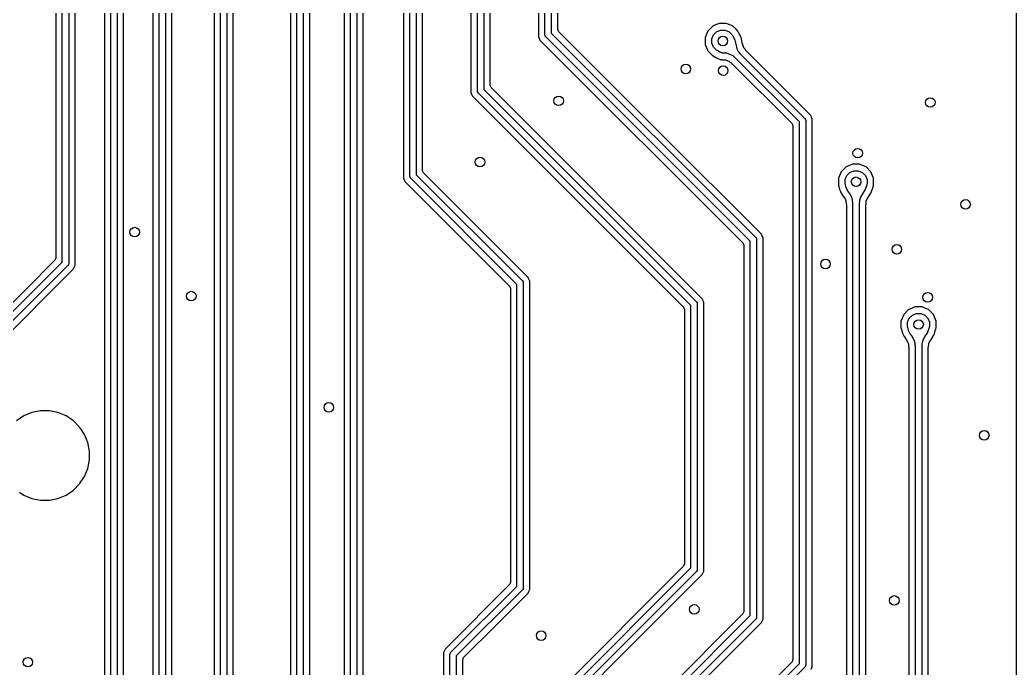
# Model space of a CAD drawing. Extents: x 114.9 to 199.6, y -137.1 to -76.7.
# Drawn here: x 183.96 to 199.58, y -126.96 to -116.79 of the extents above; entities that cross this region are included whole.
import ezdxf

# ---------------------------------------------------------------- set-up
doc = ezdxf.new("R2010")
doc.units = 0
doc.layers.add('BLACK', color=7, linetype='CONTINUOUS')

msp = doc.modelspace()

# ---------------------------------------------------------------- linework, layer by layer
at = {"layer": 'BLACK', "linetype": 'CONTINUOUS'}
for p, q in [((199.5795, -77.402406), (199.5795, -130.397593)), ((184.5195, -107.370065), (184.5195, -120.527363)), ((184.62, -120.589289), (184.62, -107.4)), ((184.72, -107.42071), (184.72, -120.61)), ((184.8205, -120.639936), (184.8205, -107.482634)), ((185.2795, -108.900062), (185.2795, -129.027363)), ((185.38, -129.089289), (185.38, -108.93)), ((185.48, -108.95071), (185.48, -129.11)), ((185.5805, -129.139936), (185.5805, -109.012634)), ((186.0395, -110.051473), (186.0395, -132.487363)), ((186.14, -132.549289), (186.14, -110.01765)), ((186.24, -110.017502), (186.24, -132.57)), ((186.3405, -132.599936), (186.3405, -110.050444)), ((186.9995, -112.460062), (186.9995, -134.270767)), ((187.1, -134.4), (187.1, -112.49)), ((187.2, -112.51071), (187.2, -134.4)), ((187.3005, -134.270767), (187.3005, -112.572634)), ((188.1995, -113.690062), (188.1995, -134.270767)), ((188.3, -134.4), (188.3, -113.72)), ((188.4, -113.74071), (188.4, -134.4)), ((188.5005, -134.270767), (188.5005, -113.802634)), ((189.0395, -113.780062), (189.0395, -131.779936)), ((189.14, -131.75), (189.14, -113.81)), ((189.24, -113.83071), (189.24, -131.72929)), ((189.3405, -131.667364), (189.3405, -113.892635)), ((189.9695, -114.795259), (189.9695, -119.269938)), ((190.07, -119.24), (190.07, -114.762246)), ((190.17, -114.763048), (190.17, -119.21929)), ((190.2705, -119.157364), (190.2705, -114.796703)), ((191.13, -117.9), (191.13, -115.614872)), ((191.23, -115.612796), (191.23, -117.879289)), ((191.0295, -115.651437), (191.0295, -117.929936)), ((191.3305, -117.817364), (191.3305, -115.645392)), ((192.0895, -116.621473), (192.0895, -117.049938)), ((192.19, -117.02), (192.19, -116.58765)), ((192.29, -116.587502), (192.29, -116.999289)), ((192.3905, -116.937364), (192.3905, -116.620444)), ((194.925198, -116.8445), (194.841312, -116.879248)), ((194.9252, -116.8445), (194.925198, -116.8445)), ((195.0348, -116.8445), (194.9252, -116.8445)), ((195.034801, -116.8445), (195.0348, -116.8445)), ((195.106403, -116.874159), (195.034801, -116.8445)), ((192.193806, -117.039134), (192.19, -117.02)), ((192.29, -116.999289), (195.495356, -120.204645)), ((192.404852, -116.972012), (192.3905, -116.937364)), ((193.998271, -118.565432), (192.404852, -116.972012)), ((194.746444, -116.96394), (194.7045, -117.065198)), ((194.82394, -116.886444), (194.746444, -116.96394)), ((194.808363, -117.085859), (194.834493, -117.022775)), ((194.829797, -116.884018), (194.82394, -116.886444)), ((194.841312, -116.879248), (194.829797, -116.884018)), ((194.834493, -117.022775), (194.882775, -116.974493)), ((194.882775, -116.974493), (194.945859, -116.948363)), ((194.945859, -116.948363), (195.014141, -116.948363)), ((195.014141, -116.948363), (195.077225, -116.974493)), ((195.077225, -116.974493), (195.125507, -117.022775)), ((195.130203, -116.884018), (195.106403, -116.874159)), ((195.125507, -117.022775), (195.129581, -117.032612)), ((195.13606, -116.886444), (195.130203, -116.884018)), ((195.186979, -116.937364), (195.13606, -116.886444)), ((195.213557, -116.963942), (195.186979, -116.937364)), ((195.216134, -116.970164), (195.213557, -116.963942)), ((195.220699, -116.978239), (195.216134, -116.970164)), ((195.220693, -116.978243), (195.220699, -116.978239)), ((195.221117, -116.978977), (195.220693, -116.978243)), ((195.221998, -116.980536), (195.221117, -116.978977)), ((195.222073, -116.980638), (195.221998, -116.980536)), ((195.22208, -116.980646), (195.222073, -116.980638)), ((195.222785, -116.981868), (195.22208, -116.980646)), ((195.225801, -116.987481), (195.222785, -116.981868)), ((195.260898, -117.057811), (195.225801, -116.987481)), ((192.0895, -117.049938), (192.095823, -117.065201)), ((192.095823, -117.065201), (192.095823, -117.065202)), ((192.095823, -117.065202), (192.112409, -117.105246)), ((192.112409, -117.105246), (192.11241, -117.105248)), ((192.11241, -117.105248), (192.112412, -117.105252)), ((192.112412, -117.105252), (192.112413, -117.105253)), ((192.112413, -117.105253), (192.112414, -117.105254)), ((192.112414, -117.105254), (195.295148, -120.287987)), ((192.204645, -117.055355), (192.193806, -117.039134)), ((195.41, -120.26071), (192.204645, -117.055355)), ((194.7045, -117.065198), (194.7045, -117.0652)), ((194.7045, -117.0652), (194.7045, -117.1748)), ((194.7045, -117.1748), (194.746443, -117.276058)), ((194.808363, -117.154141), (194.808363, -117.085859)), ((194.834493, -117.217225), (194.808363, -117.154141)), ((195.129581, -117.032612), (195.130697, -117.033367)), ((195.130697, -117.033367), (195.131402, -117.034589)), ((195.131402, -117.034589), (195.166499, -117.104919)), ((195.166499, -117.104919), (195.167461, -117.107651)), ((195.167461, -117.107651), (195.181652, -117.172737)), ((195.181652, -117.172737), (195.199509, -117.244728)), ((195.26601, -117.069879), (195.260898, -117.057811)), ((195.266972, -117.072611), (195.26601, -117.069879)), ((195.270539, -117.085176), (195.266972, -117.072611)), ((195.284276, -117.148181), (195.270539, -117.085176)), ((195.284558, -117.149393), (195.284276, -117.148181)), ((195.296904, -117.199165), (195.284558, -117.149393)), ((194.746443, -117.276058), (194.746444, -117.276059)), ((194.746444, -117.276059), (194.746445, -117.276061)), ((194.746445, -117.276061), (194.82394, -117.353556)), ((194.882775, -117.265507), (194.834493, -117.217225)), ((194.891789, -117.26924), (194.882775, -117.265507)), ((194.893693, -117.271674), (194.891789, -117.26924)), ((194.933946, -117.294412), (194.893693, -117.271674)), ((194.935706, -117.295222), (194.933946, -117.294412)), ((194.974478, -117.309304), (194.935706, -117.295222)), ((194.978472, -117.310007), (194.974478, -117.309304)), ((195.040686, -117.310007), (194.978472, -117.310007)), ((195.040688, -117.310007), (195.040686, -117.310007)), ((195.140741, -117.351451), (195.040688, -117.310007)), ((195.199509, -117.244728), (195.19951, -117.244731)), ((195.19951, -117.244731), (195.221818, -117.284563)), ((195.221818, -117.284563), (195.253431, -117.321529)), ((195.253431, -117.321529), (195.254006, -117.323296)), ((195.254006, -117.323296), (196.265355, -118.334645)), ((195.301711, -117.21131), (195.296904, -117.199165)), ((195.306404, -117.21969), (195.301711, -117.21131)), ((195.309812, -117.224577), (195.306404, -117.21969)), ((195.30996, -117.225154), (195.309812, -117.224577)), ((195.310892, -117.226396), (195.30996, -117.225154)), ((195.33361, -117.252961), (195.310892, -117.226396)), ((195.34187, -117.267687), (195.33361, -117.252961)), ((195.343818, -117.270284), (195.34187, -117.267687)), ((195.348366, -117.275526), (195.343818, -117.270284)), ((196.357585, -118.284744), (195.348366, -117.275526)), ((194.82394, -117.353556), (194.823941, -117.353556)), ((194.823941, -117.353556), (194.823942, -117.353557)), ((194.823942, -117.353557), (194.828776, -117.355559)), ((194.828776, -117.355559), (194.839723, -117.362296)), ((194.839723, -117.362296), (194.83983, -117.362145)), ((194.83983, -117.362145), (194.841801, -117.363529)), ((194.841801, -117.363529), (194.841802, -117.363529)), ((194.841802, -117.363529), (194.841805, -117.363532)), ((194.841805, -117.363532), (194.870305, -117.379631)), ((194.870305, -117.379631), (194.882061, -117.386272)), ((194.882061, -117.386272), (194.889837, -117.390248)), ((194.889837, -117.390248), (194.889839, -117.390249)), ((194.889839, -117.390249), (194.891599, -117.391059)), ((194.891599, -117.391059), (194.89969, -117.394384)), ((194.89969, -117.394384), (194.899702, -117.394388)), ((194.899702, -117.394388), (194.899706, -117.39439)), ((194.899706, -117.39439), (194.925538, -117.403772)), ((194.925538, -117.403772), (194.938462, -117.408466)), ((194.938462, -117.408466), (194.95619, -117.413207)), ((194.95619, -117.413207), (194.959957, -117.41387)), ((194.959957, -117.41387), (195.020027, -117.41387)), ((195.020027, -117.41387), (195.083111, -117.44)), ((195.083111, -117.44), (195.114217, -117.471106)), ((195.114217, -117.471106), (195.122406, -117.476578)), ((195.122406, -117.476578), (195.129832, -117.482672)), ((195.129832, -117.482672), (196.065148, -118.417988)), ((196.18, -118.39071), (195.140741, -117.351451)), ((191.0295, -117.929936), (191.03899, -117.952848)), ((191.03899, -117.952848), (191.052412, -117.985252)), ((191.133806, -117.919134), (191.13, -117.9)), ((191.144645, -117.935355), (191.133806, -117.919134)), ((194.48, -121.27071), (191.144645, -117.935355)), ((191.23, -117.879289), (194.565355, -121.214644)), ((191.344852, -117.852012), (191.3305, -117.817364)), ((194.657587, -121.164748), (191.344852, -117.852012)), ((191.052412, -117.985252), (191.052413, -117.985254)), ((191.052413, -117.985254), (194.365148, -121.297987)), ((196.065148, -118.417988), (196.0795, -118.452636)), ((196.18, -126.889289), (196.18, -118.39071)), ((196.265355, -118.334645), (196.276194, -118.350866)), ((196.276194, -118.350866), (196.28, -118.37)), ((196.28, -118.37), (196.28, -126.91)), ((196.357586, -118.284746), (196.357585, -118.284744)), ((196.357588, -118.284748), (196.357586, -118.284746)), ((196.371009, -118.317151), (196.357588, -118.284748)), ((196.3805, -118.340064), (196.371009, -118.317151)), ((196.3805, -126.939936), (196.3805, -118.340064)), ((195.587588, -120.154749), (193.998271, -118.565432)), ((196.0795, -118.452636), (196.0795, -126.827363)), ((197.015198, -119.0545), (196.91394, -119.096444)), ((197.0152, -119.0545), (197.015198, -119.0545)), ((197.1248, -119.0545), (197.0152, -119.0545)), ((197.124801, -119.0545), (197.1248, -119.0545)), ((197.144466, -119.062646), (197.124801, -119.0545)), ((190.284852, -119.192012), (190.2705, -119.157364)), ((191.927588, -120.834749), (190.284852, -119.192012)), ((196.836444, -119.17394), (196.7945, -119.275198)), ((196.91394, -119.096444), (196.836444, -119.17394)), ((196.924493, -119.232775), (196.972775, -119.184493)), ((196.972775, -119.184493), (197.035859, -119.158363)), ((197.035859, -119.158363), (197.104141, -119.158363)), ((197.104141, -119.158363), (197.167225, -119.184493)), ((197.226058, -119.096443), (197.144466, -119.062646)), ((197.167225, -119.184493), (197.215507, -119.232775)), ((197.226059, -119.096444), (197.226058, -119.096443)), ((197.226061, -119.096445), (197.226059, -119.096444)), ((197.303555, -119.173939), (197.226061, -119.096445)), ((197.303555, -119.17394), (197.303555, -119.173939)), ((197.303557, -119.173942), (197.303555, -119.17394)), ((197.3455, -119.2752), (197.303557, -119.173942)), ((189.9695, -119.269938), (189.975424, -119.284236)), ((189.975424, -119.284236), (189.975425, -119.284241)), ((189.975425, -119.284241), (189.975426, -119.284241)), ((189.975426, -119.284241), (189.992412, -119.325252)), ((189.992412, -119.325252), (189.992413, -119.325253)), ((189.992413, -119.325253), (189.992414, -119.325254)), ((189.992414, -119.325254), (191.635148, -120.967987)), ((190.073806, -119.259134), (190.07, -119.24)), ((190.084645, -119.275355), (190.073806, -119.259134)), ((191.75, -120.94071), (190.084645, -119.275355)), ((190.17, -119.21929), (191.835355, -120.884645)), ((196.7945, -119.275198), (196.7945, -119.3848)), ((196.898363, -119.295859), (196.924493, -119.232775)), ((196.898363, -119.364141), (196.898363, -119.295859)), ((196.902096, -119.373154), (196.898363, -119.364141)), ((197.215507, -119.232775), (197.241637, -119.295859)), ((197.241637, -119.364141), (197.237561, -119.373981)), ((197.241637, -119.295859), (197.241637, -119.364141)), ((197.3455, -119.3848), (197.3455, -119.2752)), ((196.7945, -119.3848), (196.796503, -119.389636)), ((196.796503, -119.389636), (196.799485, -119.402151)), ((196.799485, -119.402151), (196.799665, -119.40212)), ((196.799665, -119.40212), (196.800078, -119.404485)), ((196.800078, -119.404485), (196.812462, -119.449022)), ((196.812462, -119.449022), (196.815116, -119.457249)), ((196.815116, -119.457249), (196.815783, -119.459056)), ((196.815783, -119.459056), (196.819188, -119.467221)), ((196.819188, -119.467221), (196.827332, -119.484654)), ((196.827332, -119.484654), (196.838433, -119.508418)), ((196.838433, -119.508418), (196.841787, -119.514936)), ((196.841787, -119.514936), (196.84213, -119.515602)), ((196.84213, -119.515602), (196.842985, -119.517118)), ((196.842985, -119.517118), (196.847193, -119.523958)), ((196.847193, -119.523958), (196.87491, -119.565397)), ((196.901722, -119.376221), (196.902096, -119.373154)), ((196.914107, -119.420762), (196.901722, -119.376221)), ((196.914773, -119.422569), (196.914107, -119.420762)), ((196.934018, -119.463767), (196.914773, -119.422569)), ((196.934881, -119.465297), (196.934018, -119.463767)), ((196.964715, -119.509902), (196.934881, -119.465297)), ((197.003287, -119.574174), (196.964715, -119.509902)), ((197.175284, -119.509902), (197.137021, -119.57341)), ((197.211286, -119.453822), (197.175284, -119.509902)), ((197.212537, -119.45121), (197.211286, -119.453822)), ((197.237451, -119.376663), (197.212537, -119.45121)), ((197.237816, -119.375301), (197.237451, -119.376663)), ((197.237561, -119.373981), (197.237816, -119.375301)), ((197.265216, -119.5651), (197.300066, -119.510817)), ((197.300066, -119.510817), (197.306436, -119.499393)), ((197.306436, -119.499393), (197.307687, -119.496781)), ((197.307687, -119.496781), (197.312597, -119.484651)), ((197.312597, -119.484651), (197.337511, -119.410104)), ((197.337511, -119.410104), (197.339355, -119.403972)), ((197.339355, -119.403972), (197.33972, -119.40261)), ((197.33972, -119.402599), (197.339732, -119.402523)), ((197.33972, -119.40261), (197.33972, -119.402599)), ((197.339732, -119.402523), (197.340054, -119.40136)), ((197.340054, -119.40136), (197.340439, -119.399926)), ((197.340439, -119.399926), (197.340451, -119.399929)), ((197.340451, -119.399929), (197.342924, -119.391015)), ((197.342924, -119.391015), (197.3455, -119.3848)), ((196.87491, -119.565397), (196.876196, -119.567425)), ((196.876196, -119.567425), (196.902078, -119.610552)), ((196.902078, -119.610552), (196.907265, -119.622613)), ((196.907265, -119.622613), (196.909782, -119.631646)), ((196.909782, -119.631646), (196.911434, -119.641024)), ((196.911434, -119.641024), (196.913978, -119.673962)), ((196.913978, -119.673962), (196.913978, -119.673963)), ((196.913978, -119.673963), (196.917925, -119.689151)), ((197.01546, -119.617858), (197.003287, -119.574174)), ((197.018809, -119.661221), (197.01546, -119.617858)), ((197.019166, -119.665838), (197.018809, -119.661221)), ((197.02, -119.66765), (197.019166, -119.665838)), ((197.02, -127.549289), (197.02, -119.66765)), ((197.120842, -119.665848), (197.12, -119.667502)), ((197.12, -119.667502), (197.12, -127.57)), ((197.123089, -119.637059), (197.120842, -119.665848)), ((197.124628, -119.617352), (197.123089, -119.637059)), ((197.136806, -119.574174), (197.124628, -119.617352)), ((197.137021, -119.57341), (197.136806, -119.574174)), ((197.221449, -119.690305), (197.226022, -119.674059)), ((197.226022, -119.674059), (197.228742, -119.639205)), ((197.228742, -119.639205), (197.228961, -119.637673)), ((197.228961, -119.637673), (197.229264, -119.637159)), ((197.229264, -119.637159), (197.23031, -119.631296)), ((197.23031, -119.631296), (197.232919, -119.622045)), ((197.232919, -119.622045), (197.238106, -119.610061)), ((197.238106, -119.610061), (197.264536, -119.566193)), ((197.264536, -119.566193), (197.265216, -119.5651)), ((196.917925, -119.689151), (196.9195, -119.701473)), ((196.9195, -119.701473), (196.9195, -127.487364)), ((197.2205, -119.700444), (197.220991, -119.693521)), ((197.2205, -127.599936), (197.2205, -119.700444)), ((197.220991, -119.693521), (197.221449, -119.690305)), ((195.295148, -120.287987), (195.3095, -120.322635)), ((195.41, -126.139289), (195.41, -120.26071)), ((195.495356, -120.204645), (195.506194, -120.220866)), ((195.506194, -120.220866), (195.51, -120.24)), ((195.51, -120.24), (195.51, -126.16)), ((195.599043, -120.182406), (195.587588, -120.154749)), ((195.6105, -120.210064), (195.599043, -120.182406)), ((195.6105, -126.189936), (195.6105, -120.210064)), ((195.3095, -120.322635), (195.3095, -126.077363)), ((184.505148, -120.562011), (182.822413, -122.244746)), ((182.914645, -122.294645), (184.62, -120.589289)), ((184.5195, -120.527363), (184.505148, -120.562011)), ((184.72, -120.61), (184.716194, -120.629134)), ((184.705355, -120.645356), (183, -122.35071)), ((183.114852, -122.377987), (184.797586, -120.695253)), ((184.716194, -120.629135), (184.705355, -120.645356)), ((184.716194, -120.629134), (184.716194, -120.629135)), ((184.797586, -120.695253), (184.797587, -120.695252)), ((184.797587, -120.695252), (184.808254, -120.6695)), ((184.808254, -120.6695), (184.8205, -120.639936)), ((191.835355, -120.884645), (191.846194, -120.900866)), ((191.846194, -120.900866), (191.85, -120.92)), ((191.85, -120.92), (191.85, -125.7)), ((191.933878, -120.849936), (191.927588, -120.834749)), ((191.9505, -120.890064), (191.933878, -120.849936)), ((191.9505, -125.729936), (191.9505, -120.890064)), ((191.635148, -120.967987), (191.6495, -121.002635)), ((191.6495, -121.002635), (191.6495, -125.617363)), ((191.75, -125.679289), (191.75, -120.94071)), ((194.565355, -121.214644), (194.576194, -121.230865)), ((194.576194, -121.230865), (194.576194, -121.230866)), ((194.576194, -121.230866), (194.58, -121.25)), ((194.657587, -121.164749), (194.657587, -121.164748)), ((194.6805, -121.220064), (194.657587, -121.164749)), ((194.6805, -125.439936), (194.6805, -121.220064)), ((194.365148, -121.297987), (194.3795, -121.332635)), ((194.3795, -121.332635), (194.3795, -125.327363)), ((194.48, -125.38929), (194.48, -121.27071)), ((194.58, -121.25), (194.58, -125.41)), ((197.89394, -121.336444), (197.816444, -121.41394)), ((197.903848, -121.33234), (197.89394, -121.336444)), ((197.911312, -121.329248), (197.903848, -121.33234)), ((197.995198, -121.2945), (197.911312, -121.329248)), ((197.952775, -121.424493), (198.015859, -121.398363)), ((197.9952, -121.2945), (197.995198, -121.2945)), ((198.1048, -121.2945), (197.9952, -121.2945)), ((198.015859, -121.398363), (198.084141, -121.398363)), ((198.084141, -121.398363), (198.147225, -121.424493)), ((198.104801, -121.2945), (198.1048, -121.2945)), ((198.146744, -121.311874), (198.104801, -121.2945)), ((198.206058, -121.336443), (198.146744, -121.311874)), ((198.206059, -121.336444), (198.206058, -121.336443)), ((198.206061, -121.336445), (198.206059, -121.336444)), ((198.283555, -121.413939), (198.206061, -121.336445)), ((197.816444, -121.41394), (197.7745, -121.515198)), ((197.7745, -121.515198), (197.7745, -121.6248)), ((197.878363, -121.535859), (197.904493, -121.472775)), ((197.878363, -121.604141), (197.878363, -121.535859)), ((197.904493, -121.472775), (197.952775, -121.424493)), ((198.147225, -121.424493), (198.195507, -121.472775)), ((198.195507, -121.472775), (198.221637, -121.535859)), ((198.221637, -121.535859), (198.221637, -121.604141)), ((198.283555, -121.41394), (198.283555, -121.413939)), ((198.283557, -121.413942), (198.283555, -121.41394)), ((198.3255, -121.5152), (198.283557, -121.413942)), ((198.3255, -121.6248), (198.3255, -121.5152)), ((197.7745, -121.6248), (197.776503, -121.629636)), ((197.776503, -121.629636), (197.779485, -121.642151)), ((197.779485, -121.642151), (197.779665, -121.64212)), ((197.779665, -121.64212), (197.780078, -121.644485)), ((197.780078, -121.644485), (197.792462, -121.689022)), ((197.792462, -121.689022), (197.795116, -121.697249)), ((197.795116, -121.697249), (197.795783, -121.699056)), ((197.795783, -121.699056), (197.799188, -121.707221)), ((197.799188, -121.707221), (197.807332, -121.724654)), ((197.882096, -121.613154), (197.878363, -121.604141)), ((197.881722, -121.616221), (197.882096, -121.613154)), ((197.894107, -121.660762), (197.881722, -121.616221)), ((197.894773, -121.662569), (197.894107, -121.660762)), ((197.914018, -121.703767), (197.894773, -121.662569)), ((197.914881, -121.705297), (197.914018, -121.703767)), ((197.944715, -121.749902), (197.914881, -121.705297)), ((198.191286, -121.693822), (198.155284, -121.749902)), ((198.192537, -121.69121), (198.191286, -121.693822)), ((198.217451, -121.616663), (198.192537, -121.69121)), ((198.217816, -121.615301), (198.217451, -121.616663)), ((198.221637, -121.604141), (198.217561, -121.613981)), ((198.217561, -121.613981), (198.217816, -121.615301)), ((198.292597, -121.724651), (198.317511, -121.650104)), ((198.317511, -121.650104), (198.319355, -121.643972)), ((198.319355, -121.643972), (198.31972, -121.64261)), ((198.31972, -121.642599), (198.319732, -121.642523)), ((198.31972, -121.64261), (198.31972, -121.642599)), ((198.319732, -121.642523), (198.320054, -121.64136)), ((198.320054, -121.64136), (198.320439, -121.639926)), ((198.320439, -121.639926), (198.320451, -121.639929)), ((198.320451, -121.639929), (198.322924, -121.631015)), ((198.322924, -121.631015), (198.3255, -121.6248)), ((197.807332, -121.724654), (197.818433, -121.748418)), ((197.818433, -121.748418), (197.821787, -121.754936)), ((197.821787, -121.754936), (197.82213, -121.755602)), ((197.82213, -121.755602), (197.822985, -121.757118)), ((197.822985, -121.757118), (197.827193, -121.763958)), ((197.827193, -121.763958), (197.85491, -121.805397)), ((197.85491, -121.805397), (197.856196, -121.807425)), ((197.856196, -121.807425), (197.882078, -121.850552)), ((197.882078, -121.850552), (197.887265, -121.862613)), ((197.887265, -121.862613), (197.889782, -121.871646)), ((197.983287, -121.814174), (197.944715, -121.749902)), ((197.99546, -121.857858), (197.983287, -121.814174)), ((197.998809, -121.901221), (197.99546, -121.857858)), ((198.104628, -121.857352), (198.103089, -121.877059)), ((198.116806, -121.814174), (198.104628, -121.857352)), ((198.117021, -121.81341), (198.116806, -121.814174)), ((198.155284, -121.749902), (198.117021, -121.81341)), ((198.21031, -121.871296), (198.212919, -121.862045)), ((198.212919, -121.862045), (198.218106, -121.850061)), ((198.218106, -121.850061), (198.244536, -121.806193)), ((198.244536, -121.806193), (198.245216, -121.8051)), ((198.245216, -121.8051), (198.280066, -121.750817)), ((198.280066, -121.750817), (198.286436, -121.739393)), ((198.286436, -121.739393), (198.287687, -121.736781)), ((198.287687, -121.736781), (198.292597, -121.724651)), ((197.889782, -121.871646), (197.891434, -121.881024)), ((197.891434, -121.881024), (197.893978, -121.913962)), ((197.893978, -121.913962), (197.893978, -121.913963)), ((197.893978, -121.913963), (197.897925, -121.929151)), ((197.897925, -121.929151), (197.8995, -121.941473)), ((197.8995, -121.941473), (197.8995, -128.367363)), ((197.999166, -121.905838), (197.998809, -121.901221)), ((198, -121.90765), (197.999166, -121.905838)), ((198, -128.429289), (198, -121.90765)), ((198.100842, -121.905848), (198.1, -121.907502)), ((198.1, -121.907502), (198.1, -128.45)), ((198.103089, -121.877059), (198.100842, -121.905848)), ((198.2005, -121.940444), (198.200991, -121.933521)), ((198.2005, -128.479936), (198.2005, -121.940444)), ((198.200991, -121.933521), (198.201449, -121.930305)), ((198.201449, -121.930305), (198.206022, -121.914059)), ((198.206022, -121.914059), (198.208742, -121.879205)), ((198.208742, -121.879205), (198.208961, -121.877673)), ((198.208961, -121.877673), (198.209264, -121.877159)), ((198.209264, -121.877159), (198.21031, -121.871296)), ((184.14367, -122.95242), (184.016192, -123.005223)), ((184.143681, -122.952417), (184.14367, -122.95242)), ((184.279001, -122.9255), (184.143681, -122.952417)), ((184.279007, -122.9255), (184.279001, -122.9255)), ((184.416993, -122.9255), (184.279007, -122.9255)), ((184.416998, -122.9255), (184.416993, -122.9255)), ((184.552318, -122.952417), (184.416998, -122.9255)), ((184.552329, -122.95242), (184.552318, -122.952417)), ((184.679807, -123.005223), (184.552329, -122.95242)), ((184.016192, -123.005223), (183.90146, -123.081883)), ((184.679808, -123.005223), (184.679807, -123.005223)), ((184.679811, -123.005225), (184.679808, -123.005223)), ((184.726074, -123.036137), (184.679811, -123.005225)), ((184.794539, -123.081883), (184.726074, -123.036137)), ((184.892116, -123.17946), (184.794539, -123.081883)), ((184.922613, -123.225102), (184.892116, -123.17946)), ((184.968775, -123.294189), (184.922613, -123.225102)), ((185.02158, -123.421672), (184.968775, -123.294189)), ((185.0485, -123.557007), (185.02158, -123.421672)), ((185.0485, -123.694993), (185.0485, -123.557007)), ((185.02158, -123.830328), (185.0485, -123.694993)), ((184.968775, -123.957811), (185.02158, -123.830328)), ((184.892114, -124.072542), (184.968775, -123.957811)), ((183.947102, -124.200613), (184.016189, -124.246775)), ((184.679811, -124.246775), (184.794542, -124.170114)), ((184.794542, -124.170114), (184.892114, -124.072542)), ((184.016189, -124.246775), (184.143672, -124.29958)), ((184.143672, -124.29958), (184.143678, -124.299581)), ((184.143678, -124.299581), (184.143681, -124.299582)), ((184.143681, -124.299582), (184.279001, -124.326499)), ((184.279001, -124.326499), (184.279007, -124.3265)), ((184.279007, -124.3265), (184.416993, -124.3265)), ((184.416993, -124.3265), (184.552328, -124.29958)), ((184.552328, -124.29958), (184.679811, -124.246775)), ((194.365148, -125.362011), (191.822413, -127.904746)), ((191.914645, -127.954645), (194.48, -125.38929)), ((194.565355, -125.445355), (192, -128.01071)), ((194.3795, -125.327363), (194.365148, -125.362011)), ((194.576194, -125.429134), (194.565355, -125.445355)), ((194.58, -125.41), (194.576194, -125.429134)), ((194.666112, -125.474671), (194.676403, -125.449827)), ((194.676403, -125.449824), (194.6805, -125.439936)), ((194.676403, -125.449827), (194.676403, -125.449824)), ((191.6495, -125.617363), (191.635148, -125.652011)), ((193.376026, -126.776814), (194.657588, -125.495252)), ((194.657588, -125.495252), (194.666112, -125.474671)), ((191.635148, -125.652011), (190.622413, -126.664746)), ((190.714645, -126.714645), (191.75, -125.679289)), ((191.835355, -125.735356), (190.8, -126.77071)), ((191.846194, -125.719134), (191.835355, -125.735356)), ((191.85, -125.7), (191.846194, -125.719134)), ((191.927587, -125.785252), (191.934297, -125.769049)), ((191.934297, -125.769049), (191.9505, -125.729936)), ((191.417587, -126.295252), (191.927587, -125.785252)), ((195.3095, -126.077363), (195.295148, -126.112011)), ((195.295148, -126.112011), (193.022413, -128.384746)), ((193.114645, -128.434645), (195.41, -126.139289)), ((195.495355, -126.195356), (193.2, -128.49071)), ((195.506194, -126.179135), (195.495355, -126.195356)), ((195.51, -126.16), (195.506194, -126.179134)), ((195.506194, -126.179134), (195.506194, -126.179135)), ((195.587587, -126.245252), (195.600264, -126.214646)), ((195.600264, -126.214646), (195.6105, -126.189936)), ((190.914852, -126.797987), (191.417587, -126.295252)), ((193.314852, -128.517987), (195.587585, -126.245254)), ((195.587585, -126.245254), (195.587587, -126.245252)), ((190.60899, -126.697151), (190.5995, -126.720064)), ((190.622413, -126.664746), (190.60899, -126.697149)), ((190.60899, -126.697149), (190.60899, -126.697151)), ((190.5995, -126.720064), (190.5995, -126.720065)), ((190.5995, -126.720065), (190.5995, -134.270767)), ((190.7, -126.75), (190.703806, -126.730866)), ((190.7, -134.4), (190.7, -126.75)), ((190.703806, -126.730866), (190.714645, -126.714645)), ((190.8, -126.77071), (190.8, -134.4)), ((190.9005, -126.832635), (190.914852, -126.797987)), ((190.9005, -134.270767), (190.9005, -126.832635)), ((192.114852, -128.037988), (193.376026, -126.776814)), ((196.065148, -126.862011), (194.222413, -128.704746)), ((196.0795, -126.827363), (196.065148, -126.862011)), ((194.314645, -128.754645), (196.18, -126.889289)), ((196.265355, -126.945356), (194.4, -128.81071)), ((196.276194, -126.929135), (196.265355, -126.945356)), ((196.28, -126.91), (196.276194, -126.929134)), ((196.276194, -126.929134), (196.276194, -126.929135)), ((196.364297, -126.979049), (196.3805, -126.939936))]:
    msp.add_line(p, q, dxfattribs=at)
at = {"layer": 'BLACK'}
for centre in [(194.98, -117.12), (194.4, -117.56), (194.985886, -117.585507), (192.405532, -118.059984), (198.233879, -118.08602), (197.095673, -118.88073), (191.170623, -119.020469), (197.07, -119.33), (198.787412, -119.685075), (185.755, -120.12), (197.71, -120.39), (196.59, -120.62), (186.642626, -121.124387), (198.192304, -121.143091), (198.05, -121.57), (188.8, -122.87), (199.08, -123.31), (197.67, -125.9), (194.532318, -126.041151), (192.131108, -126.452787), (184.08, -126.87)]:
    msp.add_circle(centre, 0.075, dxfattribs=at)

doc.saveas('drawing.dxf')
